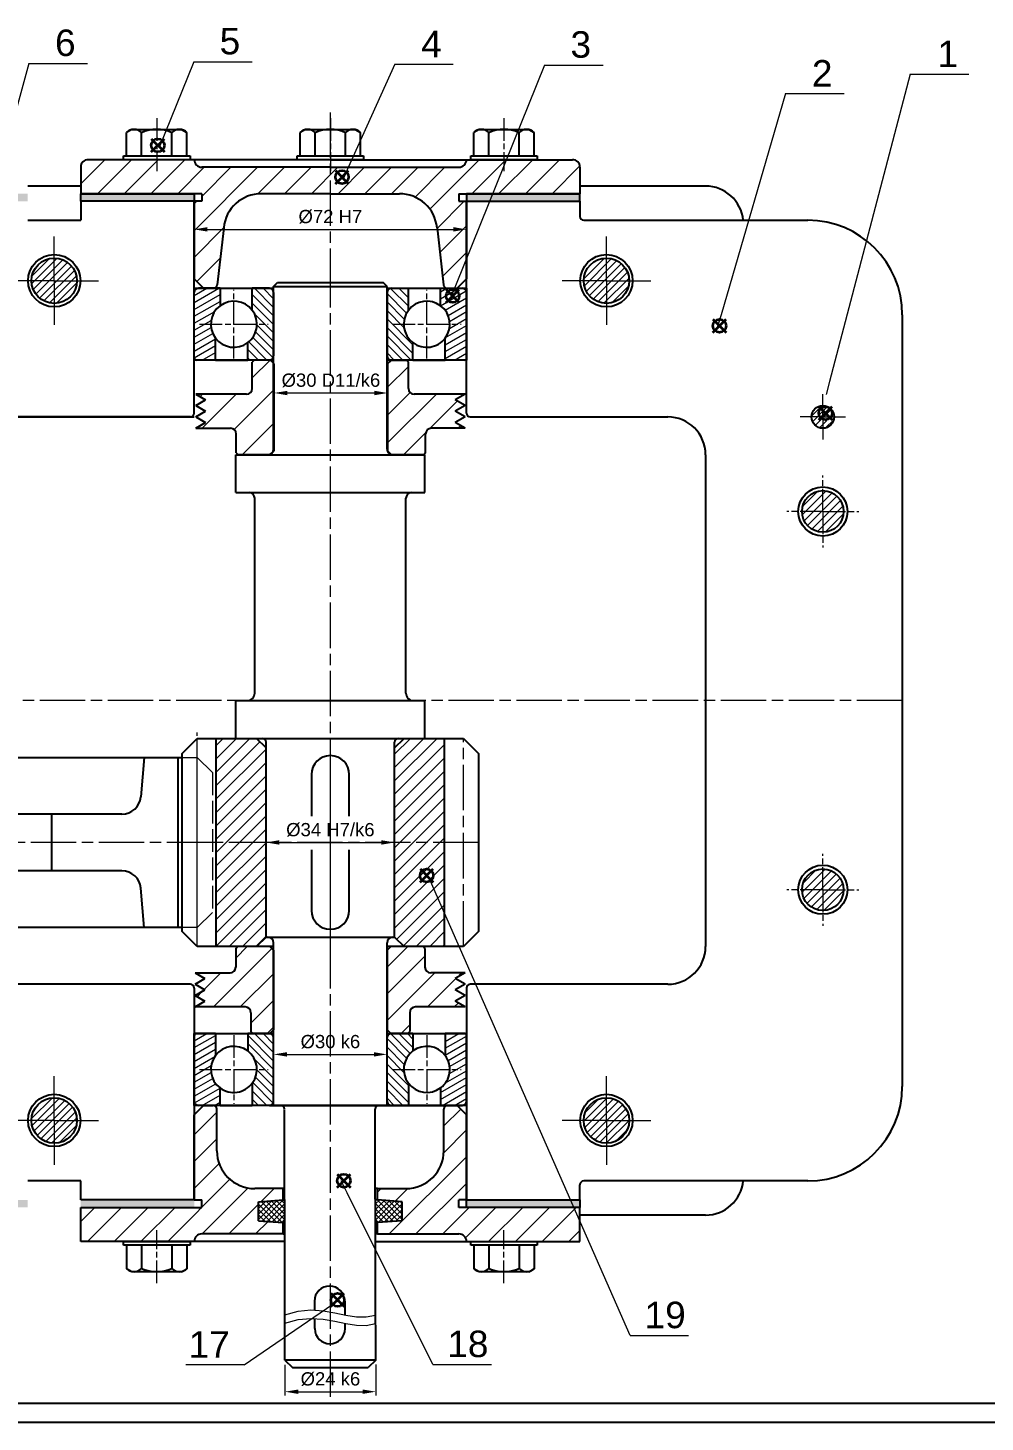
# Model space of a CAD drawing. Header units: millimetres. Extents: x 616 to 1805, y 3019 to 3860.
# Drawn here: x 1110 to 1363.1, y 3019.4 to 3388 of the extents above; entities that cross this region are included whole.
import ezdxf

# ---------------------------------------------------------------- set-up
doc = ezdxf.new("R2010")
doc.units = ezdxf.units.MM
for name, pattern in [('AM_ISO02W050', [7.5, 6, -1.5]), ('AM_ISO08W050', [18, 12, -1.5, 3, -1.5]), ('AM_ISO08W050x2', [9, 6, -0.75, 1.5, -0.75])]:
    doc.linetypes.add(name, pattern=pattern)
doc.layers.add('AM_12', color=7, linetype='Continuous', lineweight=35, plot=False)
for name, color, linetype, lineweight in [('Dim', 2, 'Continuous', 9), ('dường tâm', 4, 'AM_ISO08W050', 13), ('net duong chi so', 3, 'Continuous', 13), ('Net mảnh', 3, 'Continuous', 13), ('Nét đứt mảnh', 6, 'AM_ISO02W050', 13), ('đường hatch', 1, 'Continuous', 13)]:
    doc.layers.add(name, color=color, linetype=linetype, lineweight=lineweight)
doc.styles.get("Standard").update_dxf_attribs({"font": 'arial.ttf'})

msp = doc.modelspace()

# ---------------------------------------------------------------- hatches: boundary and pattern name
h = msp.add_hatch(color=1)
h.paths.add_polyline_path([(1109.99, 3344.13), (1079.99, 3344.13), (1079.99, 3342.13), (1109.99, 3342.13)])
h.paths.add_polyline_path([(1153.99, 3344.13), (1123.99, 3344.13), (1123.99, 3342.13), (1153.99, 3342.13)])
h.paths.add_polyline_path([(1255.99, 3344.13), (1225.99, 3344.13), (1225.99, 3342.13), (1255.99, 3342.13)])
h = msp.add_hatch(color=1)
h.paths.add_polyline_path([(1109.99, 3076.13), (1079.99, 3076.13), (1079.99, 3078.13), (1109.99, 3078.13)])
h.paths.add_polyline_path([(1153.99, 3076.13), (1123.99, 3076.13), (1123.99, 3078.13), (1153.99, 3078.13)])
h.paths.add_polyline_path([(1255.99, 3076.13), (1225.99, 3076.13), (1225.99, 3078.13), (1255.99, 3078.13)])

# ---------------------------------------------------------------- linework, layer by layer
for p, q in [((1137.5, 3361.13), (1136.09, 3360.32)), ((1136.09, 3354.13), (1136.09, 3360.32)), ((1137.5, 3361.13), (1150.68, 3361.13)), ((1137.5, 3361.13), (1150.68, 3361.13)), ((1140.09, 3354.13), (1140.09, 3360.27)), ((1148.09, 3354.13), (1148.09, 3360.27)), ((1150.68, 3361.13), (1152.09, 3360.32)), ((1152.09, 3354.13), (1152.09, 3360.32)), ((1152.09, 3354.94), (1152.09, 3360.32)), ((1183.39, 3361.13), (1181.99, 3360.32)), ((1181.99, 3354.13), (1181.99, 3360.32)), ((1183.39, 3361.13), (1196.58, 3361.13)), ((1183.39, 3361.13), (1196.58, 3361.13)), ((1185.99, 3354.13), (1185.99, 3360.27)), ((1193.99, 3354.13), (1193.99, 3360.27)), ((1196.58, 3361.13), (1197.99, 3360.32)), ((1197.99, 3354.13), (1197.99, 3360.32)), ((1197.99, 3354.94), (1197.99, 3360.32)), ((1229.29, 3361.13), (1227.89, 3360.32)), ((1227.89, 3354.13), (1227.89, 3360.32)), ((1229.29, 3361.13), (1242.48, 3361.13)), ((1229.29, 3361.13), (1242.48, 3361.13)), ((1231.89, 3354.13), (1231.89, 3360.27)), ((1239.89, 3354.13), (1239.89, 3360.27)), ((1242.48, 3361.13), (1243.89, 3360.32)), ((1243.89, 3354.13), (1243.89, 3360.32)), ((1243.89, 3354.94), (1243.89, 3360.32)), ((1135.29, 3354.13), (1152.89, 3354.13)), ((1135.29, 3353.13), (1135.29, 3354.13)), ((1136.09, 3354.13), (1152.09, 3354.13)), ((1152.89, 3354.13), (1152.89, 3353.13)), ((1181.19, 3354.13), (1198.79, 3354.13)), ((1181.19, 3353.13), (1181.19, 3354.13)), ((1181.99, 3354.13), (1197.99, 3354.13)), ((1198.79, 3354.13), (1198.79, 3353.13)), ((1227.09, 3354.13), (1244.69, 3354.13)), ((1227.09, 3353.13), (1227.09, 3354.13)), ((1227.89, 3354.13), (1243.89, 3354.13)), ((1244.69, 3354.13), (1244.69, 3353.13)), ((1123.99, 3351.13), (1123.99, 3344.13)), ((1189.99, 3353.13), (1125.99, 3353.13)), ((1189.99, 3353.13), (1125.99, 3353.13)), ((1152.89, 3353.13), (1135.29, 3353.13)), ((1189.99, 3351.13), (1155.99, 3351.13)), ((1198.79, 3353.13), (1181.19, 3353.13)), ((1189.99, 3353.13), (1253.99, 3353.13)), ((1189.99, 3353.13), (1253.99, 3353.13)), ((1189.99, 3351.13), (1223.99, 3351.13)), ((1244.69, 3353.13), (1227.09, 3353.13)), ((1255.99, 3351.13), (1255.99, 3344.13)), ((1123.99, 3346.13), (1109.99, 3346.13)), ((1155.99, 3344.13), (1123.99, 3344.13)), ((1123.99, 3342.13), (1123.99, 3344.13)), ((1123.99, 3344.13), (1153.99, 3344.13)), ((1153.99, 3344.13), (1153.99, 3342.13)), ((1155.99, 3344.13), (1155.99, 3342.13)), ((1189.99, 3344.13), (1171.74, 3344.13)), ((1189.99, 3344.13), (1208.24, 3344.13)), ((1223.99, 3344.13), (1255.99, 3344.13)), ((1223.99, 3344.13), (1223.99, 3342.13)), ((1255.99, 3344.13), (1225.99, 3344.13)), ((1225.99, 3344.13), (1225.99, 3342.13)), ((1289.19, 3346.13), (1255.99, 3346.13)), ((1255.99, 3342.13), (1255.99, 3344.13)), ((1153.99, 3342.13), (1123.99, 3342.13)), ((1123.99, 3342.13), (1123.99, 3337.13)), ((1153.99, 3342.13), (1123.99, 3342.13)), ((1153.99, 3286.13), (1153.99, 3342.13)), ((1155.99, 3342.13), (1153.99, 3342.13)), ((1153.99, 3342.13), (1153.99, 3321.63)), ((1223.99, 3342.13), (1225.99, 3342.13)), ((1225.99, 3286.13), (1225.99, 3342.13)), ((1225.99, 3342.13), (1255.99, 3342.13)), ((1225.99, 3342.13), (1225.99, 3321.63)), ((1225.99, 3342.13), (1255.99, 3342.13)), ((1255.99, 3342.13), (1255.99, 3338.13)), ((1109.99, 3337.13), (1123.99, 3337.13)), ((1256.99, 3337.13), (1316.19, 3337.13)), ((1161.79, 3335.12), (1160.09, 3320.02)), ((1218.19, 3335.12), (1219.89, 3320.02)), ((1156.49, 3319.13), (1153.99, 3321.63)), ((1223.49, 3319.13), (1225.99, 3321.63)), ((1153.99, 3300.13), (1153.99, 3319.13)), ((1153.99, 3319.13), (1174.99, 3319.13)), ((1153.99, 3300.73), (1153.99, 3318.03)), ((1160.83, 3319.13), (1155.09, 3319.13)), ((1159.09, 3319.13), (1156.49, 3319.13)), ((1160.83, 3319.13), (1169.36, 3319.13)), ((1160.83, 3319.13), (1160.83, 3314.5)), ((1173.89, 3319.13), (1169.36, 3319.13)), ((1169.36, 3313.28), (1169.36, 3319.13)), ((1173.89, 3319.13), (1174.99, 3319.13)), ((1174.99, 3319.63), (1175.99, 3320.63)), ((1174.99, 3276.63), (1174.99, 3319.63)), ((1174.99, 3319.63), (1204.99, 3319.63)), ((1174.99, 3318.03), (1174.99, 3301.23)), ((1175.99, 3320.63), (1203.99, 3320.63)), ((1204.99, 3319.63), (1203.99, 3320.63)), ((1204.99, 3276.63), (1204.99, 3319.63)), ((1204.99, 3319.13), (1225.99, 3319.13)), ((1204.99, 3319.13), (1206.09, 3319.13)), ((1204.99, 3318.03), (1204.99, 3301.23)), ((1206.09, 3319.13), (1210.61, 3319.13)), ((1210.61, 3319.13), (1219.14, 3319.13)), ((1210.61, 3313.28), (1210.61, 3319.13)), ((1219.14, 3319.13), (1224.89, 3319.13)), ((1219.14, 3314.5), (1219.14, 3319.13)), ((1220.88, 3319.13), (1223.49, 3319.13)), ((1225.99, 3319.13), (1225.99, 3300.13)), ((1225.99, 3318.03), (1225.99, 3300.73)), ((1341.19, 3312.13), (1341.19, 3108.13)), ((1159.61, 3300.13), (1159.61, 3305.97)), ((1168.14, 3300.13), (1168.14, 3304.76)), ((1211.83, 3300.13), (1211.83, 3304.76)), ((1220.36, 3300.13), (1220.36, 3305.97)), ((1174.99, 3300.13), (1153.99, 3300.13)), ((1159.61, 3300.13), (1154.59, 3300.13)), ((1159.61, 3300.13), (1168.14, 3300.13)), ((1173.89, 3300.13), (1168.14, 3300.13)), ((1169.86, 3300.12), (1169.36, 3299.62)), ((1169.36, 3292.63), (1169.36, 3299.62)), ((1174.14, 3300.13), (1169.86, 3300.12)), ((1173.89, 3300.13), (1174.99, 3300.13)), ((1175.14, 3299.13), (1174.14, 3300.13)), ((1175.14, 3299.11), (1175.14, 3299.13)), ((1175.14, 3276.14), (1175.14, 3299.11)), ((1225.99, 3300.13), (1204.99, 3300.13)), ((1204.99, 3300.13), (1206.09, 3300.13)), ((1205.14, 3299.13), (1206.14, 3300.13)), ((1205.14, 3276.13), (1205.14, 3299.13)), ((1205.14, 3299.13), (1205.14, 3276.13)), ((1211.83, 3300.13), (1206.09, 3300.13)), ((1210.11, 3300.13), (1206.14, 3300.13)), ((1206.14, 3300.13), (1210.12, 3300.13)), ((1210.11, 3300.13), (1210.61, 3299.63)), ((1210.12, 3300.13), (1210.61, 3299.63)), ((1210.62, 3292.63), (1210.61, 3299.63)), ((1211.83, 3300.13), (1220.36, 3300.13)), ((1225.39, 3300.13), (1220.36, 3300.13)), ((1167.86, 3291.13), (1154.39, 3291.13)), ((1154.39, 3291.13), (1156.98, 3289.63)), ((1154.39, 3288.13), (1156.98, 3289.63)), ((1154.39, 3288.13), (1156.98, 3286.63)), ((1225.59, 3291.13), (1212.12, 3291.13)), ((1225.59, 3291.13), (1222.99, 3289.63)), ((1225.59, 3288.13), (1222.99, 3289.63)), ((1225.59, 3288.13), (1222.99, 3286.63)), ((1079.99, 3285.13), (1153.99, 3285.13)), ((1152.99, 3285.13), (1080.99, 3285.13)), ((1154.39, 3285.13), (1156.98, 3286.63)), ((1154.39, 3285.13), (1156.98, 3283.63)), ((1225.59, 3285.13), (1222.99, 3286.63)), ((1225.59, 3285.13), (1222.99, 3283.63)), ((1226.99, 3285.13), (1279.19, 3285.13)), ((1154.39, 3282.13), (1156.98, 3283.63)), ((1154.39, 3282.13), (1163.63, 3282.13)), ((1165.13, 3275.62), (1165.13, 3280.63)), ((1215.16, 3275.63), (1215.16, 3280.63)), ((1225.59, 3282.13), (1216.69, 3282.13)), ((1225.59, 3282.13), (1222.99, 3283.63)), ((1164.99, 3275.13), (1206.49, 3275.13)), ((1164.99, 3265.13), (1164.99, 3275.13)), ((1165.13, 3275.62), (1165.63, 3275.12)), ((1174.14, 3275.13), (1165.63, 3275.12)), ((1169.99, 3275.13), (1214.99, 3275.13)), ((1174.14, 3275.13), (1175.14, 3276.14)), ((1205.14, 3276.13), (1206.14, 3275.13)), ((1214.72, 3275.13), (1206.14, 3275.13)), ((1215.16, 3275.63), (1214.72, 3275.13)), ((1214.99, 3265.13), (1214.99, 3275.13)), ((1289.19, 3275.13), (1289.19, 3145.13)), ((1164.99, 3265.13), (1214.99, 3265.13)), ((1169.99, 3212.13), (1169.99, 3263.63)), ((1173.49, 3265.13), (1206.49, 3265.13)), ((1209.99, 3212.13), (1209.99, 3263.63)), ((1164.99, 3210.13), (1214.99, 3210.13)), ((1164.99, 3200.13), (1164.99, 3210.13)), ((1172.99, 3210.13), (1206.99, 3210.13)), ((1214.99, 3200.13), (1214.99, 3210.13)), ((1150.79, 3196.13), (1154.79, 3200.13)), ((1154.79, 3200.13), (1225.19, 3200.13)), ((1159.79, 3145.13), (1159.79, 3200.13)), ((1164.99, 3200.13), (1214.99, 3200.13)), ((1172.99, 3197.63), (1170.49, 3200.13)), ((1171.99, 3200.13), (1207.99, 3200.13)), ((1206.99, 3197.63), (1209.49, 3200.13)), ((1220.19, 3145.13), (1220.19, 3200.13)), ((1225.19, 3200.13), (1229.19, 3196.13)), ((1150.79, 3149.13), (1150.79, 3196.13)), ((1172.99, 3147.63), (1172.99, 3199.13)), ((1172.99, 3147.63), (1172.99, 3197.63)), ((1206.99, 3147.63), (1206.99, 3199.13)), ((1206.99, 3147.63), (1206.99, 3197.63)), ((1229.19, 3196.13), (1229.19, 3149.13)), ((1071.92, 3195.13), (1150.79, 3195.13)), ((1140.79, 3195.13), (1139.87, 3184.69)), ((1149.79, 3150.13), (1149.79, 3195.13)), ((1184.99, 3190.58), (1184.99, 3179.61)), ((1194.99, 3179.61), (1194.99, 3190.58)), ((1134.89, 3180.13), (1077.82, 3180.13)), ((1116.35, 3165.13), (1116.35, 3180.13)), ((1184.99, 3170.66), (1184.99, 3154.68)), ((1194.99, 3154.68), (1194.99, 3170.66)), ((1134.89, 3165.13), (1077.82, 3165.13)), ((1140.79, 3150.13), (1139.87, 3160.56)), ((1150.79, 3150.13), (1071.92, 3150.13)), ((1154.79, 3145.13), (1150.79, 3149.13)), ((1229.19, 3149.13), (1225.19, 3145.13)), ((1174.99, 3145.13), (1154.79, 3145.13)), ((1164.98, 3144.63), (1165.48, 3145.13)), ((1164.98, 3144.63), (1164.98, 3139.63)), ((1173.99, 3145.12), (1165.48, 3145.13)), ((1172.99, 3147.63), (1170.49, 3145.13)), ((1172.99, 3147.63), (1206.99, 3147.63)), ((1173.99, 3145.12), (1174.99, 3144.12)), ((1174.99, 3147.63), (1204.99, 3147.63)), ((1174.99, 3112.63), (1174.99, 3146.13)), ((1174.99, 3144.12), (1174.99, 3123.14)), ((1189.84, 3147.63), (1190.14, 3147.63)), ((1204.99, 3112.63), (1204.99, 3146.13)), ((1204.99, 3144.13), (1205.99, 3145.13)), ((1225.19, 3145.13), (1204.99, 3145.13)), ((1204.99, 3144.13), (1204.99, 3123.13)), ((1204.99, 3123.13), (1204.99, 3144.13)), ((1214.57, 3145.13), (1205.99, 3145.13)), ((1206.99, 3147.63), (1209.49, 3145.13)), ((1215.01, 3144.63), (1214.57, 3145.13)), ((1215.01, 3144.63), (1215.01, 3139.63)), ((1154.24, 3138.13), (1156.83, 3136.63)), ((1154.24, 3138.13), (1163.48, 3138.13)), ((1225.59, 3138.13), (1216.54, 3138.13)), ((1225.59, 3138.13), (1222.99, 3136.63)), ((1152.99, 3135.13), (1079.99, 3135.13)), ((1153.99, 3134.13), (1153.99, 3078.13)), ((1154.24, 3135.13), (1156.83, 3136.63)), ((1154.24, 3135.13), (1156.83, 3133.63)), ((1154.24, 3132.13), (1156.83, 3133.63)), ((1225.59, 3135.13), (1222.99, 3136.63)), ((1225.59, 3135.13), (1222.99, 3133.63)), ((1225.59, 3132.13), (1222.99, 3133.63)), ((1225.99, 3134.13), (1225.99, 3078.13)), ((1279.19, 3135.13), (1226.99, 3135.13)), ((1154.24, 3132.13), (1156.83, 3130.63)), ((1154.24, 3129.13), (1156.83, 3130.63)), ((1225.59, 3132.13), (1222.99, 3130.63)), ((1225.59, 3129.13), (1222.99, 3130.63)), ((1167.49, 3129.13), (1154.24, 3129.13)), ((1168.99, 3127.63), (1168.99, 3122.63)), ((1210.99, 3127.63), (1210.98, 3122.63)), ((1225.59, 3129.13), (1212.49, 3129.13)), ((1153.99, 3103.13), (1153.99, 3122.13)), ((1153.99, 3122.13), (1174.99, 3122.13)), ((1159.61, 3122.13), (1154.59, 3122.13)), ((1159.61, 3122.13), (1159.61, 3116.28)), ((1159.61, 3122.13), (1168.14, 3122.13)), ((1168.14, 3122.13), (1168.14, 3117.5)), ((1173.89, 3122.13), (1168.14, 3122.13)), ((1169.49, 3122.13), (1168.99, 3122.63)), ((1173.99, 3122.13), (1169.49, 3122.13)), ((1173.89, 3122.13), (1174.99, 3122.13)), ((1174.99, 3123.13), (1173.99, 3122.13)), ((1174.99, 3123.14), (1174.99, 3123.13)), ((1204.99, 3123.13), (1205.99, 3122.13)), ((1204.99, 3122.13), (1225.99, 3122.13)), ((1204.99, 3122.13), (1206.09, 3122.13)), ((1210.49, 3122.13), (1205.99, 3122.13)), ((1211.83, 3122.13), (1206.09, 3122.13)), ((1210.49, 3122.13), (1210.98, 3122.63)), ((1211.83, 3122.13), (1211.83, 3117.5)), ((1211.83, 3122.13), (1220.36, 3122.13)), ((1220.36, 3122.13), (1220.36, 3116.28)), ((1225.39, 3122.13), (1220.36, 3122.13)), ((1225.99, 3122.13), (1225.99, 3103.13)), ((1153.99, 3121.53), (1153.99, 3104.23)), ((1174.99, 3104.23), (1174.99, 3121.03)), ((1204.99, 3104.23), (1204.99, 3121.03)), ((1225.99, 3104.23), (1225.99, 3121.53)), ((1174.99, 3103.13), (1174.99, 3112.63)), ((1204.99, 3103.13), (1204.99, 3112.63)), ((1160.83, 3103.13), (1160.83, 3107.76)), ((1169.36, 3108.97), (1169.36, 3103.13)), ((1210.61, 3108.97), (1210.61, 3103.13)), ((1219.14, 3107.76), (1219.14, 3103.13)), ((1225.99, 3103.13), (1153.99, 3103.13)), ((1156.49, 3103.13), (1153.99, 3100.63)), ((1153.99, 3078.13), (1153.99, 3100.63)), ((1160.83, 3103.13), (1155.09, 3103.13)), ((1156.49, 3103.13), (1158.99, 3103.13)), ((1159.99, 3091.13), (1159.99, 3102.13)), ((1160.83, 3103.13), (1169.36, 3103.13)), ((1173.89, 3103.13), (1169.36, 3103.13)), ((1173.89, 3103.13), (1174.99, 3103.13)), ((1174.99, 3103.13), (1204.99, 3103.13)), ((1177.95, 3054.51), (1177.83, 3102.01)), ((1201.95, 3054.45), (1201.84, 3102.13)), ((1204.99, 3103.13), (1206.09, 3103.13)), ((1206.09, 3103.13), (1210.61, 3103.13)), ((1210.61, 3103.13), (1219.14, 3103.13)), ((1219.14, 3103.13), (1224.89, 3103.13)), ((1219.99, 3091.13), (1219.99, 3102.13)), ((1223.49, 3103.13), (1220.99, 3103.13)), ((1223.49, 3103.13), (1225.99, 3100.63)), ((1225.99, 3078.13), (1225.99, 3100.63)), ((1123.99, 3083.13), (1109.99, 3083.13)), ((1123.99, 3078.13), (1123.99, 3083.13)), ((1255.99, 3078.13), (1255.99, 3082.13)), ((1316.19, 3083.13), (1256.99, 3083.13)), ((1153.99, 3078.13), (1123.99, 3078.13)), ((1153.99, 3078.13), (1155.99, 3078.13)), ((1155.99, 3076.13), (1155.99, 3078.13)), ((1177.49, 3081.13), (1169.99, 3081.13)), ((1170.99, 3077.63), (1177.49, 3078.13)), ((1177.49, 3078.13), (1177.49, 3081.13)), ((1177.49, 3081.13), (1177.88, 3081.13)), ((1177.49, 3078.13), (1177.88, 3078.13)), ((1202.49, 3081.13), (1201.88, 3081.13)), ((1202.49, 3078.13), (1201.88, 3078.13)), ((1202.49, 3081.13), (1209.99, 3081.13)), ((1202.49, 3078.13), (1202.49, 3081.13)), ((1208.99, 3077.63), (1202.49, 3078.13)), ((1225.99, 3078.13), (1223.99, 3078.13)), ((1223.99, 3076.13), (1223.99, 3078.13)), ((1225.99, 3078.13), (1255.99, 3078.13)), ((1225.99, 3078.13), (1255.99, 3078.13)), ((1225.99, 3076.13), (1225.99, 3078.13)), ((1255.99, 3078.13), (1255.99, 3076.13)), ((1123.99, 3067.13), (1123.99, 3076.13)), ((1123.99, 3076.13), (1155.99, 3076.13)), ((1170.99, 3072.62), (1170.99, 3077.63)), ((1208.99, 3072.62), (1208.99, 3077.63)), ((1255.99, 3076.13), (1223.99, 3076.13)), ((1255.99, 3076.13), (1225.99, 3076.13)), ((1255.99, 3067.13), (1255.99, 3076.13)), ((1289.19, 3074.13), (1255.99, 3074.13)), ((1170.99, 3072.62), (1177.49, 3072.13)), ((1177.49, 3069.13), (1177.49, 3072.13)), ((1177.49, 3072.13), (1177.89, 3072.13)), ((1202.49, 3072.13), (1201.89, 3072.13)), ((1208.99, 3072.62), (1202.49, 3072.13)), ((1202.49, 3069.13), (1202.49, 3072.13)), ((1177.99, 3067.13), (1123.99, 3067.13)), ((1135.29, 3066.13), (1135.29, 3067.13)), ((1135.29, 3067.13), (1152.89, 3067.13)), ((1152.89, 3067.13), (1152.89, 3066.13)), ((1177.49, 3069.13), (1155.99, 3069.13)), ((1177.49, 3069.13), (1177.9, 3069.13)), ((1202.49, 3069.13), (1201.9, 3069.13)), ((1201.99, 3067.13), (1255.99, 3067.13)), ((1202.49, 3069.13), (1223.99, 3069.13)), ((1227.09, 3066.13), (1227.09, 3067.13)), ((1227.09, 3067.13), (1244.69, 3067.13)), ((1244.69, 3067.13), (1244.69, 3066.13)), ((1152.89, 3066.13), (1135.29, 3066.13)), ((1136.09, 3066.13), (1136.09, 3059.94)), ((1152.09, 3066.13), (1136.09, 3066.13)), ((1136.09, 3065.32), (1136.09, 3059.94)), ((1140.09, 3066.13), (1140.09, 3059.99)), ((1148.09, 3066.13), (1148.09, 3059.99)), ((1152.09, 3066.13), (1152.09, 3059.94)), ((1244.69, 3066.13), (1227.09, 3066.13)), ((1227.89, 3066.13), (1227.89, 3059.94)), ((1243.89, 3066.13), (1227.89, 3066.13)), ((1227.89, 3065.32), (1227.89, 3059.94)), ((1231.89, 3066.13), (1231.89, 3059.99)), ((1239.89, 3066.13), (1239.89, 3059.99)), ((1243.89, 3066.13), (1243.89, 3059.94)), ((1137.5, 3059.13), (1136.09, 3059.94)), ((1150.68, 3059.13), (1152.09, 3059.94)), ((1229.29, 3059.13), (1227.89, 3059.94)), ((1242.48, 3059.13), (1243.89, 3059.94)), ((1150.68, 3059.13), (1137.5, 3059.13)), ((1150.68, 3059.13), (1137.5, 3059.13)), ((1242.48, 3059.13), (1229.29, 3059.13)), ((1242.48, 3059.13), (1229.29, 3059.13)), ((1178, 3035.8), (1177.95, 3054.52)), ((1202, 3035.8), (1201.95, 3054.45)), ((1185.78, 3051.37), (1185.81, 3048.97)), ((1193.78, 3051.32), (1193.78, 3047.74)), ((1185.87, 3044.1), (1185.85, 3046.72)), ((1193.87, 3044.1), (1193.87, 3045.5)), ((1178, 3035.8), (1180.01, 3033.8)), ((1202, 3035.8), (1178, 3035.74)), ((1180.01, 3033.8), (1200.01, 3033.8)), ((1202, 3035.8), (1200.01, 3033.8)), ((635.88, 3024.39), (1799.88, 3024.39)), ((615.88, 3019.39), (1804.88, 3019.39))]:
    msp.add_line(p, q)
for centre, radius in [((1116.99, 3321.13), 6.92), ((1116.99, 3321.13), 6), ((1262.99, 3321.13), 6.92), ((1262.99, 3321.13), 6), ((1320.19, 3285.13), 3), ((1320.19, 3260.13), 6.5), ((1320.19, 3260.13), 5.5), ((1320.19, 3160.13), 6.5), ((1320.19, 3160.13), 5.5), ((1116.99, 3099.13), 6.92), ((1116.99, 3099.13), 6), ((1262.99, 3099.13), 6.92), ((1262.99, 3099.13), 6)]:
    msp.add_circle(centre, radius)
for centre, radius, start, end in [((1138.09, 3358.37), 2.76, 43.5679, 136.4321), ((1144.09, 3351.37), 9.75, 65.7907, 114.2093), ((1150.09, 3358.37), 2.76, 43.5679, 136.4321), ((1183.99, 3358.37), 2.76, 43.5679, 136.4321), ((1189.99, 3351.37), 9.75, 65.7907, 114.2093), ((1195.99, 3358.37), 2.76, 43.5679, 136.4321), ((1229.89, 3358.37), 2.76, 43.5679, 136.4321), ((1235.89, 3351.37), 9.75, 65.7907, 114.2093), ((1241.89, 3358.37), 2.76, 43.5679, 136.4321), ((1125.99, 3351.13), 2, 90, 180), ((1155.99, 3353.13), 2, 180, 270), ((1223.99, 3353.13), 2, 270, 0), ((1253.99, 3351.13), 2, 0, 90), ((1171.74, 3334.13), 10, 90, 174.2894), ((1208.24, 3334.13), 10, 5.7106, 90), ((1289.19, 3336.13), 10, 5.7392, 90), ((1256.99, 3338.13), 1, 180, 270), ((1316.19, 3312.13), 25, 0, 90), ((1155.09, 3318.03), 1.1, 90, 180), ((1159.09, 3320.13), 1, 270, 353.581), ((1173.89, 3318.03), 1.1, 0, 90), ((1206.09, 3318.03), 1.1, 90, 180), ((1220.88, 3320.13), 1, 186.419, 270), ((1224.89, 3318.03), 1.1, 0, 90), ((1164.49, 3309.63), 6.09, 126.8699, 216.8699), ((1164.49, 3309.63), 6.09, 36.8699, 126.8699), ((1215.49, 3309.63), 6.09, 53.1301, 143.1301), ((1215.49, 3309.63), 6.09, 323.1301, 53.1301), ((1164.49, 3309.63), 6.09, 306.8699, 36.8699), ((1215.49, 3309.63), 6.09, 143.1301, 233.1301), ((1164.49, 3309.63), 6.09, 216.8699, 306.8699), ((1215.49, 3309.63), 6.09, 233.1301, 323.1301), ((1154.59, 3300.73), 0.6, 180, 270), ((1173.89, 3301.23), 1.1, 270, 0), ((1206.09, 3301.23), 1.1, 180, 270), ((1225.39, 3300.73), 0.6, 270, 0), ((1167.86, 3292.63), 1.5, 270, 0), ((1212.12, 3292.63), 1.5, 180, 270), ((1152.99, 3286.13), 1, 270, 0), ((1226.99, 3286.13), 1, 180, 270), ((1279.19, 3275.13), 10, 0, 90), ((1163.63, 3280.63), 1.5, 0, 90), ((1216.71, 3280.57), 1.56, 90.8951, 177.8385), ((1173.49, 3276.63), 1.5, 270, 0), ((1206.49, 3276.63), 1.5, 180, 270), ((1168.49, 3263.63), 1.5, 0, 90), ((1211.49, 3263.63), 1.5, 90, 180), ((1167.99, 3212.13), 2, 270, 0), ((1211.99, 3212.13), 2, 180, 270), ((1171.99, 3199.13), 1, 0, 90), ((1207.99, 3199.13), 1, 90, 180), ((1189.99, 3190.58), 5, 0, 180), ((1134.89, 3185.13), 5, 270, 355), ((1134.89, 3160.13), 5, 5, 90), ((1189.99, 3154.68), 5, 180, 0), ((1173.49, 3146.13), 1.5, 0, 90), ((1206.49, 3146.13), 1.5, 90, 180), ((1279.19, 3145.13), 10, 270, 0), ((1163.48, 3139.63), 1.5, 270, 0), ((1216.57, 3139.69), 1.56, 182.1615, 269.1049), ((1152.99, 3134.13), 1, 0, 90), ((1226.99, 3134.13), 1, 90, 180), ((1167.49, 3127.63), 1.5, 0, 90), ((1212.49, 3127.63), 1.5, 90, 180), ((1154.59, 3121.53), 0.6, 90, 180), ((1173.89, 3121.03), 1.1, 0, 90), ((1206.09, 3121.03), 1.1, 90, 180), ((1225.39, 3121.53), 0.6, 0, 90), ((1164.49, 3112.63), 6.09, 53.1301, 143.1301), ((1215.49, 3112.63), 6.09, 36.8699, 126.8699), ((1164.49, 3112.63), 6.09, 143.1301, 233.1301), ((1164.49, 3112.63), 6.09, 323.1301, 53.1301), ((1215.49, 3112.63), 6.09, 126.8699, 216.8699), ((1215.49, 3112.63), 6.09, 306.8699, 36.8699), ((1164.49, 3112.63), 6.09, 233.1301, 323.1301), ((1215.49, 3112.63), 6.09, 216.8699, 306.8699), ((1316.19, 3108.13), 25, 270, 0), ((1155.09, 3104.23), 1.1, 180, 270), ((1173.89, 3104.23), 1.1, 270, 0), ((1206.09, 3104.23), 1.1, 180, 270), ((1224.89, 3104.23), 1.1, 270, 0), ((1158.99, 3102.13), 1, 0, 90), ((1176.84, 3102.13), 1, 0, 90), ((1202.84, 3102.13), 1, 90, 180), ((1220.99, 3102.13), 1, 90, 180), ((1169.99, 3091.13), 10, 180, 270), ((1209.99, 3091.13), 10, 270, 0), ((1256.99, 3082.13), 1, 90, 180), ((1289.19, 3084.13), 10, 270, 354.2608), ((1155.99, 3067.13), 2, 90, 180), ((1223.99, 3067.13), 2, 0, 90), ((1138.09, 3061.89), 2.76, 223.5679, 316.4321), ((1144.09, 3068.88), 9.75, 245.7907, 294.2093), ((1150.09, 3061.89), 2.76, 223.5679, 316.4321), ((1229.89, 3061.89), 2.76, 223.5679, 316.4321), ((1235.89, 3068.88), 9.75, 245.7907, 294.2093), ((1241.89, 3061.89), 2.76, 223.5679, 316.4321), ((1189.78, 3051.35), 4, 359.6356, 179.6356), ((1189.87, 3044.1), 4, 180, 0)]:
    msp.add_arc(centre, radius, start, end)
at = {"layer": 'AM_12', "color": 4}
for p, q in [((1142.63, 3355.18), (1146.13, 3358.68)), ((1142.63, 3358.68), (1146.13, 3355.18)), ((1191.32, 3346.78), (1194.82, 3350.28)), ((1191.32, 3350.28), (1194.82, 3346.78)), ((1220.59, 3315.35), (1224.09, 3318.85)), ((1220.59, 3318.85), (1224.09, 3315.35)), ((1291.12, 3307.44), (1294.62, 3310.94)), ((1291.12, 3310.94), (1294.62, 3307.44)), ((1319.12, 3284.37), (1322.62, 3287.87)), ((1319.12, 3287.87), (1322.62, 3284.37)), ((1213.7, 3162.15), (1217.2, 3165.65)), ((1213.7, 3165.65), (1217.2, 3162.15)), ((1191.8, 3081.45), (1195.3, 3084.95)), ((1191.8, 3084.95), (1195.3, 3081.45)), ((1190.16, 3049.94), (1193.66, 3053.44)), ((1190.16, 3053.44), (1193.66, 3049.94))]:
    msp.add_line(p, q, dxfattribs=at)
for centre in [(1144.38, 3356.93), (1193.07, 3348.53), (1222.34, 3317.1), (1292.87, 3309.19), (1320.87, 3286.12), (1215.45, 3163.9), (1193.55, 3083.2), (1191.91, 3051.69)]:
    msp.add_circle(centre, 1.75, dxfattribs=at)
at = {"layer": 'Dim'}
for p, q in [((1153.99, 3333.13), (1153.99, 3335.71)), ((1225.99, 3333.13), (1225.99, 3335.71)), ((1157.49, 3334.71), (1222.49, 3334.71)), ((1175.14, 3288.88), (1175.14, 3292.45)), ((1205.14, 3288.88), (1205.14, 3292.45)), ((1178.64, 3291.45), (1201.64, 3291.45)), ((1172.99, 3173.88), (1172.99, 3173.63)), ((1206.99, 3173.88), (1206.99, 3173.63)), ((1176.49, 3172.63), (1203.49, 3172.63)), ((1174.99, 3113.88), (1174.99, 3117.6)), ((1178.49, 3116.6), (1201.49, 3116.6)), ((1204.99, 3113.88), (1204.99, 3117.6)), ((1178, 3034.55), (1178, 3026.43)), ((1202, 3034.62), (1202, 3026.43)), ((1181.5, 3027.43), (1198.5, 3027.43))]:
    msp.add_line(p, q, dxfattribs=at)
for points in [[(1157.49, 3335.3), (1157.49, 3334.13), (1153.99, 3334.71)], [(1222.49, 3335.3), (1222.49, 3334.13), (1225.99, 3334.71)], [(1178.64, 3292.03), (1178.64, 3290.86), (1175.14, 3291.45)], [(1201.64, 3292.03), (1201.64, 3290.86), (1205.14, 3291.45)], [(1176.49, 3173.21), (1176.49, 3172.05), (1172.99, 3172.63)], [(1203.49, 3173.21), (1203.49, 3172.05), (1206.99, 3172.63)], [(1178.49, 3117.18), (1178.49, 3116.02), (1174.99, 3116.6)], [(1201.49, 3117.18), (1201.49, 3116.02), (1204.99, 3116.6)], [(1181.5, 3028.01), (1181.5, 3026.84), (1178, 3027.43)], [(1198.5, 3028.01), (1198.5, 3026.84), (1202, 3027.43)]]:
    msp.add_solid(points, dxfattribs=at)
at = {"layer": 'dường tâm'}
for p, q in [((1189.99, 3317.63), (1189.99, 3365.95)), ((1116.99, 3321.13), (1116.99, 3332.83)), ((1262.99, 3321.13), (1262.99, 3332.83)), ((1116.99, 3321.13), (1105.29, 3321.13)), ((1116.99, 3321.13), (1128.68, 3321.13)), ((1116.99, 3321.13), (1116.99, 3309.43)), ((1189.99, 3026.03), (1189.99, 3323.63)), ((1262.99, 3321.13), (1251.29, 3321.13)), ((1262.99, 3321.13), (1274.68, 3321.13)), ((1262.99, 3321.13), (1262.99, 3309.43)), ((1341.19, 3210.13), (656.99, 3210.13)), ((1154.79, 3146.83), (1154.79, 3201.68)), ((1154.79, 3145.13), (1154.79, 3200.13)), ((1189.99, 3145.13), (1189.99, 3200.13)), ((1225.19, 3145.13), (1225.19, 3200.13)), ((1158.79, 3172.63), (921.19, 3172.63)), ((1229.19, 3172.63), (1150.79, 3172.63)), ((1116.99, 3099.13), (1116.99, 3110.83)), ((1262.99, 3099.13), (1262.99, 3110.83)), ((1116.99, 3099.13), (1105.29, 3099.13)), ((1116.99, 3099.13), (1128.68, 3099.13)), ((1116.99, 3099.13), (1116.99, 3087.43)), ((1262.99, 3099.13), (1251.29, 3099.13)), ((1262.99, 3099.13), (1274.68, 3099.13)), ((1262.99, 3099.13), (1262.99, 3087.43))]:
    msp.add_line(p, q, dxfattribs=at)
at = {"layer": 'dường tâm', "linetype": 'AM_ISO08W050x2'}
for p, q in [((1144.09, 3364.13), (1144.09, 3350.13)), ((1189.99, 3364.13), (1189.99, 3350.13)), ((1235.89, 3364.13), (1235.89, 3350.13)), ((1164.49, 3300.54), (1164.49, 3318.72)), ((1215.49, 3300.54), (1215.49, 3318.72)), ((1155.4, 3309.63), (1173.58, 3309.63)), ((1206.4, 3309.63), (1224.58, 3309.63)), ((1320.19, 3285.13), (1320.19, 3291.13)), ((1320.19, 3285.13), (1314.19, 3285.13)), ((1320.19, 3285.13), (1326.19, 3285.13)), ((1320.19, 3285.13), (1320.19, 3279.13)), ((1320.19, 3260.13), (1320.19, 3269.63)), ((1320.19, 3260.13), (1310.69, 3260.13)), ((1320.19, 3260.13), (1320.19, 3250.63)), ((1320.19, 3260.13), (1329.69, 3260.13)), ((1320.19, 3160.13), (1320.19, 3169.63)), ((1320.19, 3160.13), (1310.69, 3160.13)), ((1320.19, 3160.13), (1320.19, 3150.63)), ((1320.19, 3160.13), (1329.69, 3160.13)), ((1164.49, 3121.72), (1164.49, 3103.54)), ((1215.49, 3121.72), (1215.49, 3103.54)), ((1155.4, 3112.63), (1173.58, 3112.63)), ((1206.4, 3112.63), (1224.58, 3112.63)), ((1144.09, 3056.13), (1144.09, 3070.13)), ((1235.89, 3056.13), (1235.89, 3070.13))]:
    msp.add_line(p, q, dxfattribs=at)
at = {"layer": 'net duong chi so'}
for p, q in [((1110.3, 3378.58), (1080.28, 3269.34)), ((1110.3, 3378.58), (1125.78, 3378.58)), ((1153.87, 3379.01), (1146.19, 3360.04)), ((1153.87, 3379.01), (1169.35, 3379.01)), ((1207, 3378.38), (1194.7, 3351.04)), ((1207, 3378.38), (1222.48, 3378.38)), ((1246.61, 3378.12), (1223.24, 3320.23)), ((1246.61, 3378.12), (1262.09, 3378.12)), ((1343.27, 3375.76), (1321.96, 3294.46)), ((1343.27, 3375.76), (1358.75, 3375.76)), ((1310.33, 3370.62), (1293.27, 3312.11)), ((1310.33, 3370.62), (1325.81, 3370.62)), ((1269.24, 3042.27), (1217.33, 3160.39)), ((1217.09, 3034.61), (1194.44, 3080.01)), ((1167.24, 3034.56), (1188.94, 3049.41)), ((1269.24, 3042.27), (1284.72, 3042.27)), ((1167.24, 3034.56), (1151.76, 3034.56)), ((1217.09, 3034.61), (1232.57, 3034.61))]:
    msp.add_line(p, q, dxfattribs=at)
at = {"layer": 'net duong chi so', "linetype": 'Continuous'}
for p, q in [((1146.19, 3360.04), (1144.88, 3356.79)), ((1194.7, 3351.04), (1193.26, 3347.84)), ((1223.24, 3320.23), (1221.93, 3316.98)), ((1293.27, 3312.11), (1292.29, 3308.75)), ((1321.96, 3294.46), (1321.07, 3291.08)), ((1217.33, 3160.39), (1215.92, 3163.59)), ((1194.44, 3080.01), (1192.87, 3083.14)), ((1188.94, 3049.41), (1191.82, 3051.39))]:
    msp.add_line(p, q, dxfattribs=at)
at = {"layer": 'Net mảnh'}
for p, q in [((1177.97, 3047.76), (1181.5, 3048.76)), ((1181.5, 3048.76), (1184.87, 3049.03)), ((1184.87, 3049.03), (1188.09, 3048.8)), ((1188.09, 3048.8), (1191.17, 3048.28)), ((1191.17, 3048.28), (1194.09, 3047.7)), ((1177.97, 3045.52), (1181.5, 3046.52)), ((1181.5, 3046.52), (1184.87, 3046.79)), ((1184.87, 3046.79), (1188.09, 3046.56)), ((1188.09, 3046.56), (1191.17, 3046.04)), ((1191.17, 3046.04), (1194.09, 3045.46)), ((1194.09, 3047.7), (1196.86, 3047.25)), ((1194.09, 3045.46), (1196.86, 3045.01)), ((1196.86, 3047.25), (1199.49, 3047.18)), ((1196.86, 3045.01), (1199.49, 3044.94)), ((1199.49, 3047.18), (1201.97, 3047.69)), ((1199.49, 3044.94), (1201.97, 3045.45))]:
    msp.add_line(p, q, dxfattribs=at)
at = {"layer": 'Nét đứt mảnh'}
for p, q in [((1150.79, 3195.13), (1154.79, 3195.13)), ((1154.79, 3195.13), (1158.79, 3191.13)), ((1158.79, 3191.13), (1158.79, 3154.13)), ((1158.79, 3154.13), (1154.79, 3150.13)), ((1154.79, 3150.13), (1150.79, 3150.13))]:
    msp.add_line(p, q, dxfattribs=at)
at = {"layer": 'đường hatch', "linetype": 'Continuous'}
for p, q in [((1130.34, 3353.13), (1123.99, 3346.77)), ((1137.41, 3353.13), (1128.41, 3344.13)), ((1144.49, 3353.13), (1135.49, 3344.13)), ((1151.56, 3353.13), (1142.56, 3344.13)), ((1156.63, 3351.13), (1149.63, 3344.13)), ((1170.77, 3351.13), (1153.99, 3334.35)), ((1163.7, 3351.13), (1155.99, 3343.42)), ((1177.84, 3351.13), (1170.8, 3344.08)), ((1184.91, 3351.13), (1177.91, 3344.13)), ((1191.98, 3351.13), (1184.98, 3344.13)), ((1199.05, 3351.13), (1192.05, 3344.13)), ((1206.12, 3351.13), (1199.12, 3344.13)), ((1213.2, 3351.13), (1206.2, 3344.13)), ((1220.27, 3351.13), (1212.37, 3343.23)), ((1229.34, 3353.13), (1216.28, 3340.07)), ((1236.41, 3353.13), (1227.41, 3344.13)), ((1243.48, 3353.13), (1234.48, 3344.13)), ((1250.55, 3353.13), (1241.55, 3344.13)), ((1255.96, 3351.46), (1248.62, 3344.13)), ((1255.99, 3344.42), (1255.69, 3344.13)), ((1154.7, 3342.13), (1153.99, 3341.42)), ((1225.41, 3342.13), (1218.21, 3334.93)), ((1161.78, 3335.07), (1153.99, 3327.27)), ((1225.99, 3335.63), (1218.92, 3328.57)), ((1225.99, 3328.56), (1219.64, 3322.22)), ((1111.03, 3320.37), (1117.75, 3327.08)), ((1111.13, 3322.42), (1115.7, 3326.99)), ((1111.45, 3318.82), (1119.29, 3326.67)), ((1112.15, 3317.57), (1120.54, 3325.96)), ((1113.1, 3316.56), (1121.56, 3325.01)), ((1160.88, 3327.1), (1154.7, 3320.92)), ((1257.01, 3321.61), (1262.5, 3327.11)), ((1257.14, 3319.79), (1264.33, 3326.98)), ((1257.67, 3318.35), (1265.76, 3326.45)), ((1258.25, 3324.82), (1259.3, 3325.86)), ((1258.46, 3317.19), (1266.92, 3325.66)), ((1259.48, 3316.26), (1267.86, 3324.63)), ((1114.28, 3315.78), (1122.34, 3323.84)), ((1115.72, 3315.26), (1122.85, 3322.39)), ((1260.75, 3315.56), (1268.55, 3323.37)), ((1262.31, 3315.17), (1268.95, 3321.8)), ((1117.57, 3315.16), (1122.96, 3320.54)), ((1153.99, 3317.21), (1157.3, 3319.13)), ((1153.99, 3315.38), (1160.48, 3319.13)), ((1153.99, 3313.55), (1160.83, 3317.5)), ((1159.99, 3319.13), (1159.98, 3319.13)), ((1174.99, 3311.84), (1169.36, 3317.47)), ((1174.99, 3314.08), (1169.94, 3319.13)), ((1174.99, 3316.33), (1172.19, 3319.13)), ((1210.16, 3312.58), (1204.99, 3317.76)), ((1210.61, 3314.38), (1205.88, 3319.11)), ((1210.61, 3316.62), (1208.11, 3319.13)), ((1210.61, 3318.87), (1210.35, 3319.13)), ((1219.14, 3318.17), (1220.8, 3319.13)), ((1219.14, 3316.34), (1223.98, 3319.13)), ((1219.14, 3314.5), (1225.92, 3318.42)), ((1264.4, 3315.3), (1268.82, 3319.72)), ((1153.99, 3311.72), (1160.83, 3315.67)), ((1174.99, 3309.59), (1169.36, 3315.22)), ((1209.54, 3310.96), (1204.99, 3315.51)), ((1220.31, 3313.35), (1225.99, 3316.62)), ((1221.11, 3311.97), (1225.99, 3314.79)), ((1153.99, 3309.88), (1159.43, 3313.03)), ((1153.99, 3308.05), (1158.48, 3310.64)), ((1174.99, 3307.35), (1169.88, 3312.45)), ((1209.45, 3308.8), (1204.99, 3313.27)), ((1211.83, 3304.18), (1204.99, 3311.02)), ((1221.47, 3308.52), (1225.99, 3311.12)), ((1221.53, 3310.38), (1225.99, 3312.96)), ((1153.99, 3306.22), (1158.45, 3308.8)), ((1153.99, 3304.38), (1158.89, 3307.22)), ((1174.99, 3302.86), (1170.23, 3307.61)), ((1174.99, 3305.1), (1170.57, 3309.51)), ((1211.83, 3301.93), (1204.99, 3308.78)), ((1211.39, 3300.13), (1204.99, 3306.53)), ((1220.36, 3304.21), (1225.99, 3307.46)), ((1220.44, 3306.09), (1225.99, 3309.29)), ((1153.99, 3302.55), (1159.61, 3305.8)), ((1153.99, 3300.72), (1159.61, 3303.97)), ((1170.98, 3300.13), (1168.14, 3302.97)), ((1173.23, 3300.13), (1168.4, 3304.96)), ((1174.87, 3300.73), (1169.47, 3306.13)), ((1209.15, 3300.13), (1204.99, 3304.29)), ((1220.36, 3302.38), (1225.99, 3305.62)), ((1220.36, 3300.54), (1225.99, 3303.79)), ((1156.14, 3300.13), (1159.61, 3302.13)), ((1159.32, 3300.13), (1159.61, 3300.3)), ((1168.74, 3300.13), (1168.14, 3300.72)), ((1169.36, 3295.43), (1174.06, 3300.13)), ((1206.9, 3300.13), (1204.99, 3302.04)), ((1222.82, 3300.13), (1225.99, 3301.96)), ((1205.14, 3292.96), (1210.61, 3298.44)), ((1164.56, 3281.81), (1174.99, 3292.23)), ((1205.14, 3285.61), (1211.07, 3291.55)), ((1155.56, 3290.45), (1156.23, 3291.13)), ((1156.06, 3282.13), (1165.06, 3291.13)), ((1205.14, 3278.26), (1218.01, 3291.13)), ((1216.31, 3282.07), (1223.54, 3289.31)), ((1225.05, 3290.82), (1225.36, 3291.13)), ((1317.19, 3285.28), (1320.04, 3288.13)), ((1317.47, 3283.86), (1321.46, 3287.85)), ((1318.19, 3282.89), (1322.43, 3287.12)), ((1319.28, 3282.27), (1323.04, 3286.04)), ((1320.92, 3282.22), (1323.09, 3284.39)), ((1166.71, 3275.13), (1174.99, 3283.41)), ((1209.36, 3275.13), (1215.21, 3280.98)), ((1223.72, 3282.13), (1224.4, 3282.81)), ((1314.76, 3259.24), (1321.08, 3265.56)), ((1314.85, 3261.45), (1318.87, 3265.47)), ((1315.28, 3257.64), (1322.68, 3265.03)), ((1316.15, 3256.39), (1323.93, 3264.16)), ((1317.32, 3255.43), (1324.88, 3262.99)), ((1318.81, 3254.8), (1325.51, 3261.5)), ((1320.79, 3254.66), (1325.65, 3259.52)), ((1159.79, 3198.26), (1161.66, 3200.13)), ((1159.79, 3194.72), (1165.19, 3200.13)), ((1159.79, 3191.19), (1168.73, 3200.13)), ((1206.99, 3195.96), (1211.15, 3200.13)), ((1206.99, 3192.43), (1214.69, 3200.13)), ((1206.99, 3188.89), (1218.22, 3200.13)), ((1159.79, 3187.65), (1171.37, 3199.24)), ((1159.79, 3184.12), (1172.99, 3197.32)), ((1206.99, 3185.36), (1220.19, 3198.56)), ((1159.79, 3180.58), (1172.99, 3193.78)), ((1206.99, 3181.82), (1220.19, 3195.02)), ((1159.79, 3177.05), (1172.99, 3190.25)), ((1206.99, 3178.28), (1220.19, 3191.48)), ((1159.79, 3173.51), (1172.99, 3186.71)), ((1206.99, 3174.75), (1220.19, 3187.95)), ((1159.79, 3169.97), (1172.99, 3183.17)), ((1206.99, 3171.21), (1220.19, 3184.41)), ((1159.79, 3166.44), (1172.99, 3179.64)), ((1206.99, 3167.68), (1220.19, 3180.88)), ((1206.99, 3164.14), (1220.19, 3177.34)), ((1159.79, 3162.9), (1172.99, 3176.1)), ((1206.99, 3160.61), (1220.19, 3173.81)), ((1159.79, 3159.37), (1172.99, 3172.57)), ((1206.99, 3157.07), (1220.19, 3170.27)), ((1159.79, 3155.83), (1172.99, 3169.03)), ((1206.99, 3153.54), (1220.19, 3166.74)), ((1159.79, 3152.3), (1172.99, 3165.5)), ((1206.99, 3150), (1220.19, 3163.2)), ((1314.72, 3159.5), (1320.82, 3165.59)), ((1314.97, 3161.86), (1318.45, 3165.35)), ((1315.18, 3157.84), (1322.47, 3165.13)), ((1316.01, 3156.55), (1323.77, 3164.3)), ((1317.14, 3155.55), (1324.76, 3163.18)), ((1159.79, 3148.76), (1172.99, 3161.96)), ((1207.57, 3147.05), (1220.19, 3159.66)), ((1318.58, 3154.87), (1325.45, 3161.74)), ((1320.47, 3154.64), (1325.68, 3159.85)), ((1159.79, 3145.23), (1172.99, 3158.43)), ((1209.34, 3145.28), (1220.19, 3156.13)), ((1163.22, 3145.13), (1172.99, 3154.89)), ((1212.72, 3145.13), (1220.19, 3152.59)), ((1166.76, 3145.13), (1172.99, 3151.36)), ((1170.3, 3145.13), (1172.99, 3147.82)), ((1216.26, 3145.13), (1220.19, 3149.06)), ((1159.1, 3129.13), (1174.54, 3144.57)), ((1164.98, 3142.08), (1168.03, 3145.13)), ((1204.99, 3139.66), (1210.45, 3145.13)), ((1219.79, 3145.13), (1220.19, 3145.52)), ((1204.99, 3132.59), (1215.01, 3142.61)), ((1156.64, 3133.74), (1161.03, 3138.13)), ((1166.17, 3129.13), (1174.99, 3137.94)), ((1204.99, 3125.52), (1217.6, 3138.13)), ((1223.41, 3136.87), (1224.67, 3138.13)), ((1154.74, 3131.84), (1156.11, 3133.21)), ((1215.67, 3129.13), (1223.1, 3136.56)), ((1168.99, 3124.87), (1174.99, 3130.87)), ((1222.74, 3129.13), (1223.78, 3130.17)), ((1153.99, 3120.21), (1157.3, 3122.13)), ((1174.99, 3117.08), (1169.94, 3122.13)), ((1174.99, 3119.33), (1172.19, 3122.13)), ((1173.31, 3122.13), (1174.99, 3123.8)), ((1211.12, 3116.87), (1205.88, 3122.11)), ((1211.83, 3118.4), (1208.11, 3122.13)), ((1208.67, 3122.13), (1210.99, 3124.45)), ((1211.83, 3120.65), (1210.35, 3122.13)), ((1220.36, 3121.87), (1220.8, 3122.13)), ((1220.36, 3120.04), (1223.98, 3122.13)), ((1153.99, 3118.38), (1159.61, 3121.63)), ((1153.99, 3116.55), (1159.61, 3119.8)), ((1174.99, 3114.84), (1168.14, 3121.68)), ((1174.99, 3112.59), (1168.14, 3119.44)), ((1210.16, 3115.58), (1204.99, 3120.76)), ((1209.54, 3113.96), (1204.99, 3118.51)), ((1220.36, 3118.21), (1225.99, 3121.46)), ((1220.36, 3116.37), (1225.99, 3119.62)), ((1153.99, 3114.72), (1159.61, 3117.96)), ((1153.99, 3112.88), (1159.43, 3116.03)), ((1174.99, 3110.35), (1169.88, 3115.45)), ((1209.45, 3111.8), (1204.99, 3116.27)), ((1221.11, 3114.97), (1225.99, 3117.79)), ((1221.53, 3113.38), (1225.99, 3115.96)), ((1153.99, 3111.05), (1158.48, 3113.64)), ((1153.99, 3109.22), (1158.45, 3111.8)), ((1174.99, 3108.1), (1170.57, 3112.51)), ((1210.61, 3108.4), (1204.99, 3114.02)), ((1210.61, 3106.15), (1204.99, 3111.78)), ((1220.44, 3109.09), (1225.99, 3112.29)), ((1221.47, 3111.52), (1225.99, 3114.12)), ((1153.99, 3107.38), (1158.89, 3110.22)), ((1153.99, 3105.55), (1159.71, 3108.85)), ((1154.08, 3103.77), (1160.83, 3107.67)), ((1174.87, 3103.73), (1169.47, 3109.13)), ((1174.99, 3105.86), (1170.23, 3110.61)), ((1210.61, 3103.91), (1204.99, 3109.53)), ((1209.15, 3103.13), (1204.99, 3107.29)), ((1219.14, 3106.5), (1225.99, 3110.46)), ((1219.14, 3104.67), (1225.99, 3108.62)), ((1111.01, 3099.61), (1116.5, 3105.11)), ((1111.14, 3097.79), (1118.33, 3104.98)), ((1111.66, 3096.36), (1119.76, 3104.45)), ((1112.26, 3102.83), (1113.28, 3103.85)), ((1112.46, 3095.19), (1120.92, 3103.66)), ((1156.14, 3103.13), (1160.83, 3105.84)), ((1159.32, 3103.13), (1160.83, 3104)), ((1173.23, 3103.13), (1169.36, 3107)), ((1170.98, 3103.13), (1169.36, 3104.75)), ((1206.9, 3103.13), (1204.99, 3105.04)), ((1219.64, 3103.13), (1225.99, 3106.79)), ((1222.82, 3103.13), (1225.99, 3104.96)), ((1256.99, 3098.91), (1263.2, 3105.12)), ((1257.29, 3097.25), (1264.86, 3104.83)), ((1257.38, 3101.26), (1260.86, 3104.74)), ((1257.91, 3095.92), (1266.19, 3104.2)), ((1113.48, 3094.26), (1121.86, 3102.63)), ((1114.75, 3093.56), (1122.55, 3101.37)), ((1116.31, 3093.17), (1122.95, 3099.81)), ((1159.99, 3101.34), (1153.99, 3095.34)), ((1224.45, 3102.16), (1219.99, 3097.7)), ((1258.79, 3094.84), (1267.28, 3103.32)), ((1259.9, 3093.99), (1268.13, 3102.22)), ((1261.25, 3093.38), (1268.73, 3100.86)), ((1118.4, 3093.3), (1122.82, 3097.72)), ((1225.99, 3096.63), (1219.97, 3090.61)), ((1262.95, 3093.13), (1268.99, 3099.16)), ((1265.43, 3093.65), (1268.46, 3096.68)), ((1159.99, 3094.27), (1153.99, 3088.27)), ((1225.99, 3089.56), (1205.56, 3069.13)), ((1160.57, 3087.77), (1153.99, 3081.19)), ((1163.44, 3083.57), (1146.99, 3067.13)), ((1225.99, 3082.48), (1212.63, 3069.13)), ((1168.22, 3081.29), (1156.06, 3069.13)), ((1170.99, 3072.99), (1176.01, 3078.02)), ((1170.99, 3074.4), (1174.48, 3077.9)), ((1170.99, 3075.82), (1172.95, 3077.78)), ((1175.13, 3081.13), (1171.69, 3077.69)), ((1177.26, 3072.15), (1171.72, 3077.69)), ((1171.96, 3072.55), (1177.54, 3078.13)), ((1177.89, 3072.93), (1173.04, 3077.79)), ((1177.89, 3074.35), (1174.35, 3077.89)), ((1177.89, 3075.77), (1175.66, 3077.99)), ((1177.88, 3077.18), (1176.98, 3078.09)), ((1201.88, 3077.01), (1202.96, 3078.09)), ((1201.89, 3075.6), (1204.27, 3077.99)), ((1201.89, 3074.19), (1205.59, 3077.89)), ((1201.89, 3072.78), (1206.9, 3077.79)), ((1207.98, 3072.55), (1202.39, 3078.13)), ((1203.42, 3081.13), (1202.49, 3080.2)), ((1202.67, 3072.14), (1208.22, 3077.69)), ((1208.99, 3072.95), (1203.92, 3078.02)), ((1208.99, 3074.37), (1205.45, 3077.9)), ((1208.99, 3075.78), (1206.98, 3077.79)), ((1210.5, 3081.14), (1207.13, 3077.77)), ((1127.71, 3076.13), (1123.99, 3072.41)), ((1134.78, 3076.13), (1125.78, 3067.13)), ((1141.85, 3076.13), (1132.85, 3067.13)), ((1148.92, 3076.13), (1139.92, 3067.13)), ((1170.99, 3076.98), (1163.13, 3069.13)), ((1170.99, 3077.23), (1171.42, 3077.67)), ((1175.73, 3072.26), (1170.99, 3077.01)), ((1174.2, 3072.38), (1170.99, 3075.6)), ((1172.67, 3072.5), (1170.99, 3074.18)), ((1173.28, 3072.45), (1177.88, 3077.06)), ((1174.59, 3072.35), (1177.89, 3075.64)), ((1175.9, 3072.25), (1177.89, 3074.23)), ((1206.66, 3072.45), (1201.88, 3077.23)), ((1205.35, 3072.35), (1201.89, 3075.81)), ((1204.03, 3072.25), (1201.89, 3074.39)), ((1204.2, 3072.26), (1208.99, 3077.05)), ((1205.73, 3072.38), (1208.99, 3075.63)), ((1207.26, 3072.49), (1208.99, 3074.22)), ((1208.99, 3077.19), (1208.51, 3077.67)), ((1226.7, 3076.13), (1219.7, 3069.13)), ((1233.77, 3076.13), (1225.74, 3068.09)), ((1240.84, 3076.13), (1231.84, 3067.13)), ((1247.91, 3076.13), (1238.91, 3067.13)), ((1254.99, 3076.13), (1245.99, 3067.13)), ((1173.51, 3072.43), (1170.2, 3069.13)), ((1171.14, 3072.61), (1170.99, 3072.77)), ((1177.22, 3072.15), (1177.89, 3072.82)), ((1202.72, 3072.15), (1201.89, 3072.98)), ((1208.79, 3072.61), (1208.99, 3072.8)), ((1177.49, 3069.34), (1177.28, 3069.13)), ((1255.99, 3070.06), (1253.06, 3067.13))]:
    msp.add_line(p, q, dxfattribs=at)

# ---------------------------------------------------------------- texts
at = {"layer": 'Dim', "color": 2}
for s, p in [('Ø72 H7', (1181.57, 3336.35)), ('Ø30 D11/k6', (1177.1, 3293.09)), ('Ø34 H7/k6', (1178.31, 3174.27)), ('Ø30 k6', (1182.12, 3118.24)), ('Ø24 k6', (1182.13, 3029.07))]:
    msp.add_text(s, height=3.5, dxfattribs=at).set_placement(p)
at = {"layer": 'net duong chi so', "color": 30}
for s, p in [('6', (1117.2, 3380.54)), ('5', (1160.72, 3380.97)), ('4', (1214.03, 3380.22)), ('3', (1253.48, 3380.09)), ('1', (1350.49, 3377.6)), ('2', (1317.3, 3372.46)), ('19', (1273.07, 3044.22)), ('17', (1152.52, 3036.4)), ('18', (1220.91, 3036.57))]:
    msp.add_text(s, height=7, dxfattribs=at).set_placement(p)

doc.saveas('drawing.dxf')
